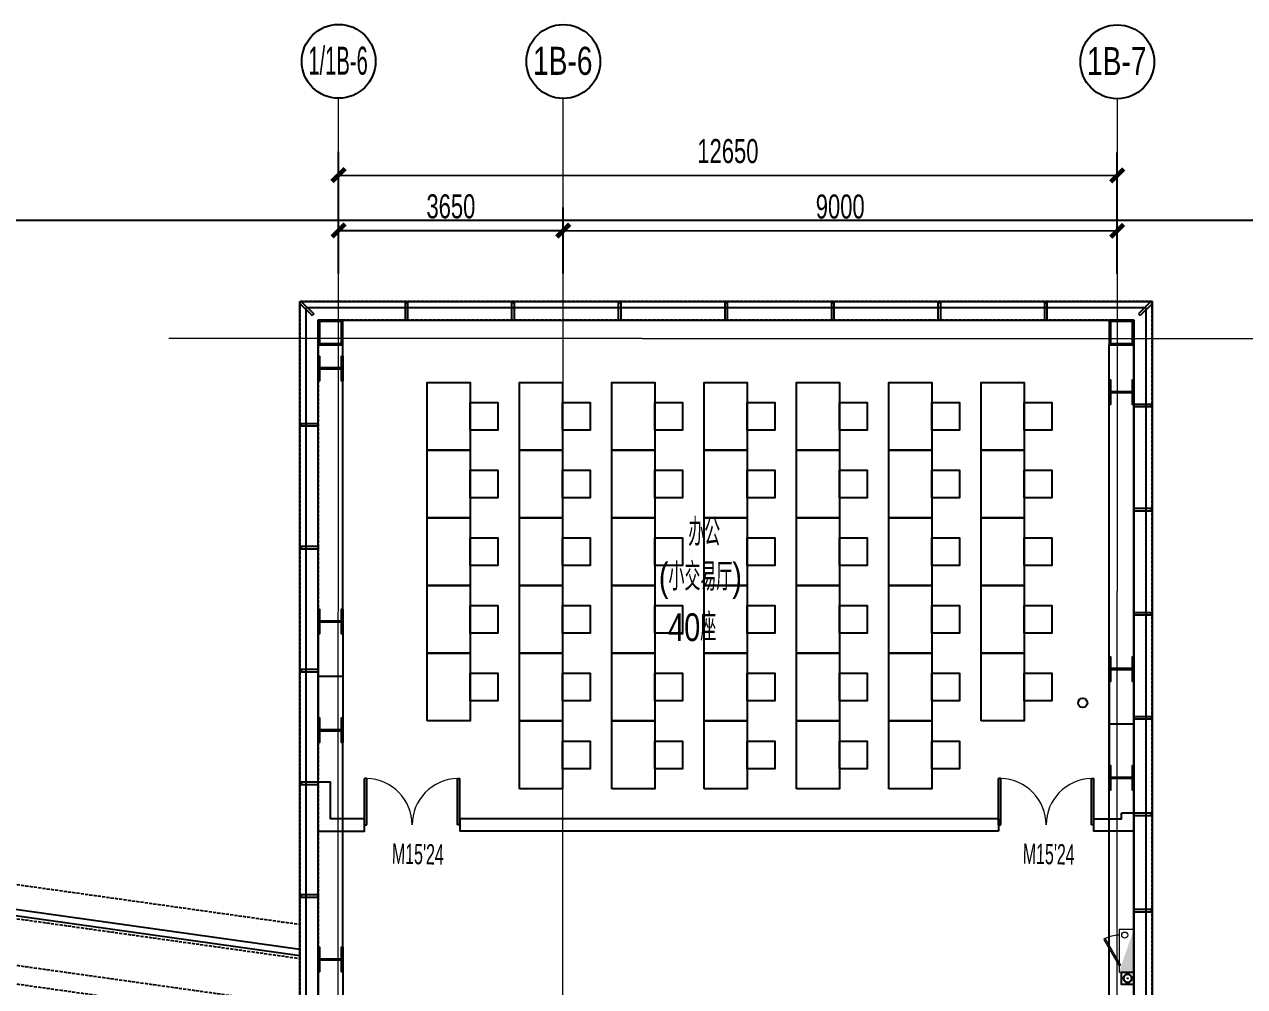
# Model space of a CAD drawing. Header units: millimetres. Extents: x 285006 to 3037698, y -2820855 to 192241.
# Drawn here: x 1240944 to 1260767, y 96740 to 112369 of the extents above; entities that cross this region are included whole.
import ezdxf
from ezdxf.enums import TextEntityAlignment as Align

# ---------------------------------------------------------------- set-up
doc = ezdxf.new("R2010")
doc.units = ezdxf.units.MM
doc.header["$PDMODE"] = 35
doc.header["$PDSIZE"] = -0.1
for name, pattern in [('1#C-6F$0$ACAD_ISO04W100', [30, 24, -3, 0, -3]), ('1#C-6F$0$CONTINOUS', [0]), ('1#C-6F$0$DASH', [0.35, 0.25, -0.1]), ('1#C-6F$0$DASHED2', [0.375, 0.25, -0.125]), ('1#C-6F$0$DOTE', [2.42, 2, -0.2, 0.02, -0.2]), ('DASH', [0.35, 0.25, -0.1])]:
    doc.linetypes.add(name, pattern=pattern)
for name, color, linetype in [('1#C-6F$0$0-XREF', 7, 'Continuous'), ('1#C-6F$0$0YG', 120, '1#C-6F$0$ACAD_ISO04W100'), ('1#C-6F$0$A-DOOR-FIRE-IDEN', 7, 'Continuous'), ('1#C-6F$0$A-WALL', 2, 'Continuous'), ('1#C-6F$0$S-W-BEAMLINE', 4, '1#C-6F$0$DASHED2'), ('4玻璃幕墙', 1, 'Continuous'), ('6铝型材', 8, 'Continuous'), ('A-DOOR', 60, 'Continuous'), ('A-WALL', 2, 'Continuous'), ('FURN-1C-7F$0$I-FURN', 252, 'Continuous'), ('WALL-地台', 8, 'Continuous')]:
    doc.layers.add(name, color=color, linetype=linetype)
for name, color, linetype, lineweight in [('1#C-6F$0$0LL', 10, 'Continuous', 30), ('1#C-6F$0$0XG-X', 1, 'Continuous', 18), ('1#C-6F$0$A-ANNO-GRID', 10, '1#C-6F$0$DOTE', 18), ('1#C-6F$0$A-ANNO-GRID-DIMS', 117, 'Continuous', 18), ('1#C-6F$0$A-ANNO-SYMB', 4, 'Continuous', 25), ('1#C-6F$0$A-ANNO-TEXT', 7, 'Continuous', 25), ('1#C-6F$0$A-SHET-TEXT', 7, 'Continuous', 25), ('A-ROOM-IDEN', 7, 'Continuous', 25), ('WALL-1C-6F-1$0$A-WALL-GLAZ', 142, 'Continuous', 18), ('板边洞口-1C-6F$0$A-HOLE', 5, 'Continuous', 25)]:
    doc.layers.add(name, color=color, linetype=linetype, lineweight=lineweight)
doc.layers.add('1#C-6F$0$0ll-point', color=1, linetype='Continuous', plot=False)
doc.styles.add('1#C-6F$0$GPSHT', font='', dxfattribs={"width": 0.8})
doc.styles.add('1#C-6F$0$HYGB2014', font='hygbsz.shx', dxfattribs={"width": 0.7, "bigfont": 'hygbhz.shx'})
doc.styles.add('1#C-6F$0$Standard', font='gbenor.shx', dxfattribs={"bigfont": 'gbcbig.shx'})
doc.styles.add('HYGB2014', font='hygbsz.shx', dxfattribs={"width": 0.7, "bigfont": 'hygbhz.shx'})
doc.styles.get('1#C-6F$0$GPSHT').set_extended_font_data('SimSun')
doc.linetypes.add('1#C-6F$0$HY_LINE', pattern='A,1,-0.08,["HY",1#C-6F$0$GPSHT,S=0.1,R=0,X=-0.05,Y=-0.05],-0.15', length=1.23)
doc.dimstyles.new('1#C-6F$0$HYDIMN150', dxfattribs={"dimscale": 1.5, "dimtxt": 300, "dimasz": 1, "dimexe": 250, "dimexo": 300, "dimgap": 0, "dimtad": 0, "dimdec": 0, "dimzin": 0, "dimdsep": 46, "dimtxsty": '1#C-6F$0$HYGB2014', "dimblk": '1#C-6F$0$_ArchTick', "dimcen": 0.09, "dimclrt": 7, "dimazin": 0, "dimtfac": 1, "dimtdec": 0, "dimtix": 1, "dimtmove": 2, "dimatfit": 3, "dimfxl": 1, "dimtvp": 1, "dimtolj": 1, "dimtzin": 0, "dimarcsym": 0})

# ---------------------------------------------------------------- blocks, each defined once
blk = doc.blocks.new('1#C-6F$0$_axiso')
blk.add_circle((0, 0), 0.5)
at = {"layer": '1#C-6F$0$A-SHET-TEXT', "style": '1#C-6F$0$Standard', "width": 2.471841}
blk.add_attdef('A', text='', height=0.38, dxfattribs=at).set_placement((-0.41, -0.181), (0.395, -0.181), align=Align.FIT)
blk = doc.blocks.new('1#C-6F$0$_ArchTick')
at = {"const_width": 0.5}
blk.add_lwpolyline([(-0.7, -0.7), (0.7, 0.7)], dxfattribs=at)
blk = doc.blocks.new('*D547')
at = {"layer": '1#C-6F$0$A-ANNO-GRID-DIMS', "color": 0, "lineweight": -2, "transparency": 16777216}
for p, q in [((-9000, 53650), (-9000, 54725)), ((0, 53650), (0, 54725)), ((-9000, 54350), (0, 54350))]:
    blk.add_line(p, q, dxfattribs=at)
at = {"layer": 'Defpoints', "color": 0, "transparency": 16777216}
for p in [(0, 54350), (-9000, 53200), (0, 53200)]:
    blk.add_point(p, dxfattribs=at)
at = {"layer": '1#C-6F$0$A-ANNO-GRID-DIMS', "color": 0, "lineweight": -2, "transparency": 16777216, "xscale": 150, "yscale": 150, "zscale": 150, "rotation": 180}
blk.add_blockref('1#C-6F$0$_ArchTick', (-9000, 54350), dxfattribs=at)
at = {"layer": '1#C-6F$0$A-ANNO-GRID-DIMS', "color": 0, "lineweight": -2, "transparency": 16777216, "xscale": 150, "yscale": 150, "zscale": 150}
blk.add_blockref('1#C-6F$0$_ArchTick', (0, 54350), dxfattribs=at)
at = {"layer": '1#C-6F$0$A-ANNO-GRID-DIMS', "color": 7, "lineweight": -3, "transparency": 16777216, "insert": (-4500, 54740), "char_height": 390, "attachment_point": 5, "style": '1#C-6F$0$HYGB2014'}
blk.add_mtext('\\A1;9000', dxfattribs=at)
blk = doc.blocks.new('*D548')
at = {"layer": '1#C-6F$0$A-ANNO-GRID-DIMS', "color": 0, "lineweight": -2, "transparency": 16777216}
for p, q in [((-12650, 54550), (-12650, 55625)), ((0, 54550), (0, 55625)), ((-12650, 55250), (0, 55250))]:
    blk.add_line(p, q, dxfattribs=at)
at = {"layer": 'Defpoints', "color": 0, "transparency": 16777216}
for p in [(0, 55250), (-12650, 54100), (0, 54100)]:
    blk.add_point(p, dxfattribs=at)
at = {"layer": '1#C-6F$0$A-ANNO-GRID-DIMS', "color": 0, "lineweight": -2, "transparency": 16777216, "xscale": 150, "yscale": 150, "zscale": 150, "rotation": 180}
blk.add_blockref('1#C-6F$0$_ArchTick', (-12650, 55250), dxfattribs=at)
at = {"layer": '1#C-6F$0$A-ANNO-GRID-DIMS', "color": 0, "lineweight": -2, "transparency": 16777216, "xscale": 150, "yscale": 150, "zscale": 150}
blk.add_blockref('1#C-6F$0$_ArchTick', (0, 55250), dxfattribs=at)
at = {"layer": '1#C-6F$0$A-ANNO-GRID-DIMS', "color": 7, "lineweight": -3, "transparency": 16777216, "insert": (-6325, 55640), "char_height": 390, "attachment_point": 5, "style": '1#C-6F$0$HYGB2014'}
blk.add_mtext('\\A1;12650', dxfattribs=at)
blk = doc.blocks.new('*D549')
at = {"layer": '1#C-6F$0$A-ANNO-GRID-DIMS', "color": 0, "lineweight": -2, "transparency": 16777216}
for p, q in [((-12650, 53650), (-12650, 54725)), ((-9000, 53650), (-9000, 54725)), ((-12650, 54350), (-9000, 54350))]:
    blk.add_line(p, q, dxfattribs=at)
at = {"layer": 'Defpoints', "color": 0, "transparency": 16777216}
for p in [(-9000, 54350), (-12650, 53200), (-9000, 53200)]:
    blk.add_point(p, dxfattribs=at)
at = {"layer": '1#C-6F$0$A-ANNO-GRID-DIMS', "color": 0, "lineweight": -2, "transparency": 16777216, "xscale": 150, "yscale": 150, "zscale": 150, "rotation": 180}
blk.add_blockref('1#C-6F$0$_ArchTick', (-12650, 54350), dxfattribs=at)
at = {"layer": '1#C-6F$0$A-ANNO-GRID-DIMS', "color": 0, "lineweight": -2, "transparency": 16777216, "xscale": 150, "yscale": 150, "zscale": 150}
blk.add_blockref('1#C-6F$0$_ArchTick', (-9000, 54350), dxfattribs=at)
at = {"layer": '1#C-6F$0$A-ANNO-GRID-DIMS', "color": 7, "lineweight": -3, "transparency": 16777216, "insert": (-10825, 54740), "char_height": 390, "attachment_point": 5, "style": '1#C-6F$0$HYGB2014'}
blk.add_mtext('\\A1;3650', dxfattribs=at)
blk = doc.blocks.new('WALL-1C-6F-1$0$mullion_____')
at = {"layer": '6铝型材'}
for p, q in [((-36798, -1713), (-36798, -1433)), ((-36798, -1433), (-36758, -1433)), ((-36758, -1713), (-36758, -1433)), ((-36798, -1713), (-36758, -1713)), ((-36778, -1713), (-36778, -1733))]:
    blk.add_line(p, q, dxfattribs=at)
blk = doc.blocks.new('WALL-1C-6F-1')
at = {"layer": '4玻璃幕墙'}
for p, q in [((98388635, 18822923), (98374985, 18822923)), ((98374985, 18822923), (98374985, 18796566)), ((98388635, 18810242), (98388635, 18822923))]:
    blk.add_line(p, q, dxfattribs=at)
for points in [[(98353235, 18815548), (98374885, 18812505)], [(98353235, 18815447), (98374885, 18812404)]]:
    blk.add_lwpolyline(points, dxfattribs=at)
at = {"layer": 'WALL-地台', "linetype": 'DASH', "ltscale": 200}
for p, q in [((98388735, 18823023), (98374885, 18823023)), ((98374885, 18823023), (98374885, 18796546)), ((98388735, 18810228), (98388735, 18823023)), ((98388435, 18822723), (98375185, 18822723)), ((98375185, 18822723), (98375185, 18796566)), ((98388435, 18810270), (98388435, 18822723))]:
    blk.add_line(p, q, dxfattribs=at)
for points in [[(98353235, 18815952), (98374885, 18812909)], [(98353235, 18815396), (98374885, 18812354)], [(98353235, 18814639), (98374885, 18811596)], [(98353235, 18814336), (98374885, 18811293)]]:
    blk.add_lwpolyline(points, dxfattribs=at)
at = {"layer": 'WALL-1C-6F-1$0$A-WALL-GLAZ', "lineweight": -3}
for p, rotation in [((98350105, 18795791), 224.9999997527846), ((98339838, 18821289), 180.0000003973278), ((98341569, 18821289), 180.0000003973278), ((98343301, 18821289), 180.0000003973278), ((98345032, 18821289), 180.0000003973278), ((98346763, 18821289), 180.0000003973278), ((98348494, 18821289), 180.0000003973278), ((98350226, 18821289), 180.0000003973278), ((98376618, 18784248), 269.9999995734953), ((98376618, 18782251), 269.9999995734953), ((98376618, 18780254), 269.9999995734953), ((98376618, 18778424), 269.9999995734953), ((98376618, 18776594), 269.9999995734953)]:
    blk.add_blockref('WALL-1C-6F-1$0$mullion_____', p, dxfattribs=dict(at, rotation=rotation))
for p, xscale, rotation in [((98413516, 18795791), -0.9999999999999999, 134.9999997691784), ((98387002, 18784554), -1, 89.99999957281068), ((98387002, 18782863), -1, 89.99999957281068), ((98387002, 18781172), -1, 89.99999957281068), ((98387002, 18777915), -1, 89.99999957281068), ((98387002, 18776349), -1, 89.99999957281068)]:
    blk.add_blockref('WALL-1C-6F-1$0$mullion_____', p, dxfattribs=dict(at, xscale=xscale, rotation=rotation))
at = {"layer": 'WALL-地台', "linetype": 'DASH', "ltscale": 200, "xscale": -1, "rotation": 89.99999957281068}
blk.add_blockref('WALL-1C-6F-1$0$mullion_____', (98387002, 18779481), dxfattribs=at)
blk = doc.blocks.new('1#C-6F$0$A$C346419F8')
at = {"layer": '1#C-6F$0$S-W-BEAMLINE', "color": 6, "linetype": '1#C-6F$0$CONTINOUS'}
for points in [[(0, 400), (0, 0), (400, 0), (400, 400)], [(20, 380), (20, 20), (380, 20), (380, 380)]]:
    blk.add_lwpolyline(points, close=True, dxfattribs=at)
blk = doc.blocks.new('1#C-6F$0$A$C13D20D7F')
at = {"layer": '1#C-6F$0$S-W-BEAMLINE', "color": 6, "linetype": '1#C-6F$0$CONTINOUS'}
blk.add_lwpolyline([(380, 200), (20, 200), (20, 13), (0, 13), (0, 413), (20, 413), (20, 225), (380, 225), (380, 413), (400, 413), (400, 13), (380, 13)], close=True, dxfattribs=at)
blk = doc.blocks.new('1#C-6F$0$立管-150')
blk.add_circle((0, 0), 100)
at = {"layer": '1#C-6F$0$0ll-point'}
for p in [(-150, 150), (0, 0), (150, 150), (-150, -150), (150, -150)]:
    blk.add_point(p, dxfattribs=at)
blk = doc.blocks.new('1#C-6F$0$354100')
at = {"layer": '1#C-6F$0$0ll-point'}
blk.add_lwpolyline([(-150, 150), (150, 150), (150, -150), (-150, -150)], close=True, dxfattribs=at)
at = {"layer": '1#C-6F$0$0LL'}
blk.add_blockref('1#C-6F$0$立管-150', (0, 0), dxfattribs=at)
blk = doc.blocks.new('1#C-6F$0$单出口带卷盘消火栓')
at = {"layer": '1#C-6F$0$0XG-X'}
for p, q in [((368866, -61966), (368866, -61726)), ((368866, -61726), (369566, -61726)), ((369566, -61966), (369566, -61726)), ((368866, -61966), (368966, -61966)), ((368966, -61966), (369466, -61966)), ((369021, -62195), (369454, -61945)), ((369033, -62216), (369466, -61966)), ((369466, -61966), (369454, -61945)), ((369466, -61966), (369566, -61966)), ((369021, -62195), (369034, -62216))]:
    blk.add_line(p, q, dxfattribs=at)
blk.add_circle((368965, -61874), 50, dxfattribs=at)
blk.add_arc((369466, -61966), 500, 180, 207.134, dxfattribs=at)
blk.add_solid([(368866, -61726), (369566, -61966), (369566, -61726)], dxfattribs=at)
blk = doc.blocks.new('$DorLib2D$00000002')
for p, q in [((-0.5, 0), (-0.5, 0.4875)), ((-0.475, 0.4875), (-0.5, 0.4875)), ((-0.475, 0), (-0.475, 0.4875)), ((0.475, 0), (0.475, 0.4875)), ((0.475, 0.4875), (0.5, 0.4875)), ((0.5, 0), (0.5, 0.4875)), ((-0.5, 0), (-0.475, 0)), ((0.5, 0), (0.475, 0))]:
    blk.add_line(p, q)
at = {"lineweight": 13}
for centre, start, end in [((-0.4875, 0), 0, 88.53072), ((0.4875, 0), 91.46928, 180)]:
    blk.add_arc(centre, 0.4875, start, end, dxfattribs=at)
blk = doc.blocks.new('FURN-1C-7F$0$A$C16262FCD')
at = {"layer": 'FURN-1C-7F$0$I-FURN'}
for points in [[(-225, 700), (225, 700), (225, 1150), (-225, 1150)], [(-550, 0), (550, 0), (550, 700), (-550, 700)]]:
    blk.add_lwpolyline(points, close=True, dxfattribs=at)
blk = doc.blocks.new('A$C1E394068')
at = {"layer": 'A-WALL', "linetype": 'Continuous', "ltscale": 1.5}
for p, q in [((14533, -19852), (5783, -19852)), ((14533, -20052), (5783, -20052))]:
    blk.add_line(p, q, dxfattribs=at)
at = {"layer": 'A-WALL'}
for p, q in [((5783, -19852), (5783, -20052)), ((14533, -19852), (14533, -20052))]:
    blk.add_line(p, q, dxfattribs=at)
at = {"layer": 'A-WALL', "linetype": 'Continuous', "ltscale": 1.5, "elevation": 0}
for points in [[(3483, -20052), (3483, -19252)], [(3483, -20052), (4233, -20052), (4233, -19852), (3683, -19852), (3683, -19252)], [(3483, -19252), (3683, -19252)], [(16733, -20052), (16083, -20052), (16083, -19852), (16533, -19852), (16533, -19761)], [(16733, -19761), (16533, -19761)], [(16733, -20052), (16733, -19761)]]:
    blk.add_lwpolyline(points, dxfattribs=at)
at = {"layer": 'A-DOOR', "lineweight": -3, "extrusion": (-4.96982e-32, 7.81736e-31, -1), "xscale": -1550, "yscale": 1550, "zscale": -1550, "rotation": 359.9999997479636}
for p in [(-5008, -19952, 0), (-15308, -19952, 0)]:
    blk.add_blockref('$DorLib2D$00000002', p, dxfattribs=at)
at = {"layer": 'FURN-1C-7F$0$I-FURN', "xscale": -0.9999999999999999, "rotation": 270}
for p in [(5251, -13313), (6751, -13313), (8251, -13313), (9751, -13313), (11251, -13313), (12751, -13313), (14251, -13313), (5251, -14413), (6751, -14413), (8251, -14413), (9751, -14413), (11251, -14413), (12751, -14413), (14251, -14413), (5251, -15513), (6751, -15513), (8251, -15513), (9751, -15513), (11251, -15513), (12751, -15513), (14251, -15513), (5251, -16613), (6751, -16613), (8251, -16613), (9751, -16613), (11251, -16613), (12751, -16613), (14251, -16613), (5251, -17713), (6751, -17713), (8251, -17713), (9751, -17713), (11251, -17713), (12751, -17713), (14251, -17713), (6751, -18813), (8251, -18813), (9751, -18813), (11251, -18813), (12751, -18813)]:
    blk.add_blockref('FURN-1C-7F$0$A$C16262FCD', p, dxfattribs=at)
at = {"layer": '1#C-6F$0$A-DOOR-FIRE-IDEN', "lineweight": -3, "style": '1#C-6F$0$HYGB2014', "width": 0.6}
for p in [(5104, -20260, 0), (15353, -20260, 0)]:
    blk.add_text("M15'24", height=330, rotation=358.9507, dxfattribs=at).set_placement(p, align=Align.TOP_CENTER)
at = {"layer": 'A-ROOM-IDEN', "lineweight": -3, "style": 'HYGB2014', "width": 0.8}
for s, p in [('办公', (9495, -15422, 0)), ('(小交易厅)', (9016, -16144)), ('40座', (9166, -16964))]:
    blk.add_text(s, height=450, dxfattribs=at).set_placement(p)
blk = doc.blocks.new('1#C-6F$0$A$C465C26A5')
at = {"layer": '1#C-6F$0$A-ANNO-GRID', "ltscale": 1.5}
for p, q in [((-12650, -1700), (-12650, 56496.4)), ((-9000, -1700), (-9000, 56496.4)), ((0, 56496.4), (0, -2715.8)), ((-15404.1, 52600), (5275, 52600))]:
    blk.add_line(p, q, dxfattribs=at)
at = {"layer": '1#C-6F$0$A-ANNO-SYMB'}
ref = blk.add_blockref('1#C-6F$0$_axiso', (-12650, 57096.4), dxfattribs=dict(at, xscale=1200, yscale=1200))
ref.add_attrib('A', '1/1B-6', dxfattribs={"layer": '1#C-6F$0$A-ANNO-TEXT', "height": 456, "style": '1#C-6F$0$HYGB2014', "width": 0.390291}).set_placement((-13142.1, 56879.3), (-12176, 56879.3), align=Align.FIT)
ref = blk.add_blockref('1#C-6F$0$_axiso', (-9000, 57096.4), dxfattribs=dict(at, xscale=1200, yscale=1200))
ref.add_attrib('A', '1B-6', dxfattribs={"layer": '1#C-6F$0$A-ANNO-TEXT', "height": 456, "style": '1#C-6F$0$HYGB2014', "width": 0.585436}).set_placement((-9492.1, 56879.3), (-8526, 56879.3), align=Align.FIT)
ref = blk.add_blockref('1#C-6F$0$_axiso', (0, 57096.4), dxfattribs=dict(at, xscale=1200, yscale=1200))
ref.add_attrib('A', '1B-7', dxfattribs={"layer": '1#C-6F$0$A-ANNO-TEXT', "height": 456, "style": '1#C-6F$0$HYGB2014', "width": 0.577833}).set_placement((-492.1, 56879.3), (474, 56879.3), align=Align.FIT)
at = {"layer": '1#C-6F$0$A-ANNO-GRID-DIMS', "color": 117, "lineweight": -3}
for base, p1, p2, picture, middle in [((0, 55250.1), (-12650, 54100), (0, 54100), '*D548', (-6325, 55640.1)), ((-9000, 54350.1), (-12650, 53200), (-9000, 53200), '*D549', (-10825, 54740.1)), ((0, 54350.1), (-9000, 53200), (0, 53200), '*D547', (-4500, 54740.1))]:
    dim = blk.add_linear_dim(base=base, p1=p1, p2=p2, dimstyle='1#C-6F$0$HYDIMN150', override={"dimtxt": 260, "dimasz": 100}, dxfattribs=at)
    dim.commit()
    dim.dimension.update_dxf_attribs({"geometry": picture, "text_midpoint": middle, "dimtype": 128})

msp = doc.modelspace()

# ---------------------------------------------------------------- linework, layer by layer
at = {"elevation": 0}
msp.add_lwpolyline([(1245417.8, 107865.9), (1259267.8, 107865.9), (1259267.2, 53765.7), (1245417.2, 53765.9)], close=True, dxfattribs=at)
at = {"layer": '1#C-6F$0$0YG', "color": 5, "linetype": '1#C-6F$0$HY_LINE', "ltscale": 3.5}
msp.add_circle((1258137, 101348.3, 0), 75, dxfattribs=at)
at = {"layer": '1#C-6F$0$A-WALL', "color": 4, "linetype": '1#C-6F$0$DASH'}
for p, q in [((1245717.7, 102470.2, 0), (1245717.8, 107165.9, 0)), ((1246117.7, 102470.2, 0), (1246117.8, 107165.9, 0)), ((1258567.1, 55161.2, 0), (1258567.8, 107165.7, 0)), ((1258967.1, 55161.2, 0), (1258967.8, 107165.7, 0)), ((1245717.6, 96979.6, 0), (1245717.7, 101104.2, 0)), ((1246117.6, 96979.6, 0), (1246117.7, 101104.2, 0))]:
    msp.add_line(p, q, dxfattribs=at)
at = {"layer": '1#C-6F$0$S-W-BEAMLINE', "linetype": 'Continuous', "ltscale": 1.5}
for p, q in [((1258567.8, 106595.2, 0), (1258567.8, 107165.7, 0)), ((1258967.8, 106595.2, 0), (1258967.7, 107165.7, 0))]:
    msp.add_line(p, q, dxfattribs=at)
at = {"layer": '1#C-6F$0$S-W-BEAMLINE', "linetype": '1#C-6F$0$CONTINOUS'}
for p, q in [((1245717.7, 102470.2, 0), (1245717.7, 101104.2, 0)), ((1246117.6, 102470.2, 0), (1246117.7, 101104.2, 0)), ((1246117.6, 101774.7, 0), (1245717.7, 101774.7, 0)), ((1258567.7, 101697.6, 0), (1258567.7, 100331.6, 0)), ((1258967.6, 101697.6, 0), (1258967.7, 100331.6, 0)), ((1258967.6, 101002.1, 0), (1258567.7, 101002.1, 0)), ((1245717.6, 96979.6, 0), (1245717.5, 95613.5, 0)), ((1246117.5, 96979.6, 0), (1246117.5, 95613.5, 0))]:
    msp.add_line(p, q, dxfattribs=at)
at = {"layer": 'Defpoints', "elevation": 0}
msp.add_lwpolyline([(1219887.1, 109189.4), (1280590.1, 109189.4), (1280590.1, 51510.3), (1219887.1, 51510.3)], close=True, dxfattribs=at)
at = {"layer": '板边洞口-1C-6F$0$A-HOLE', "linetype": 'Continuous', "ltscale": 1.5, "elevation": 0}
msp.add_lwpolyline([(1258967, 53765.2), (1245717, 53765.4), (1245717.7, 107565.4), (1258967.7, 107565.2), (1258967, 53765.2)], dxfattribs=at)

# ---------------------------------------------------------------- block references
at = {"ltscale": 1.5, "rotation": 359.9692125216086}
msp.add_blockref('1#C-6F$0$A$C465C26A5', (1258667.9, 54666, 0), dxfattribs=at)
at = {"rotation": 359.999308722076}
msp.add_blockref('A$C1E394068', (1242234.8, 119317.4, 0), dxfattribs=at)
at = {"layer": '1#C-6F$0$0-XREF', "ltscale": 1.5, "rotation": 359.999308722076}
for name, p in [('WALL-1C-6F-1', (-97129694.4, -18713969.8, 0)), ('1#C-6F$0$A$C346419F8', (1245717.8, 107165.9, 0)), ('1#C-6F$0$A$C346419F8', (1258567.8, 107165.7, 0)), ('1#C-6F$0$A$C13D20D7F', (1245717.7, 106568.8, 0)), ('1#C-6F$0$A$C13D20D7F', (1258567.7, 106182.7, 0)), ('1#C-6F$0$A$C13D20D7F', (1245717.7, 102457.7, 0)), ('1#C-6F$0$A$C13D20D7F', (1258567.7, 101685.1, 0)), ('1#C-6F$0$A$C13D20D7F', (1245717.7, 100691.7, 0)), ('1#C-6F$0$A$C13D20D7F', (1258567.7, 99919.1, 0)), ('1#C-6F$0$A$C13D20D7F', (1245717.6, 96967.1, 0))]:
    msp.add_blockref(name, p, dxfattribs=at)
at = {"layer": '1#C-6F$0$0LL', "xscale": 0.6666666666666666, "yscale": 0.6666666666666666, "zscale": 0.6666666666666666, "rotation": 89.99930865579215}
msp.add_blockref('1#C-6F$0$354100', (1258867.6, 96874.4, 0), dxfattribs=at)
at = {"layer": '1#C-6F$0$0XG-X', "rotation": 269.999308721688}
msp.add_blockref('1#C-6F$0$单出口带卷盘消火栓', (1320698.5, 466539.9, 0), dxfattribs=at)

doc.saveas('drawing.dxf')
